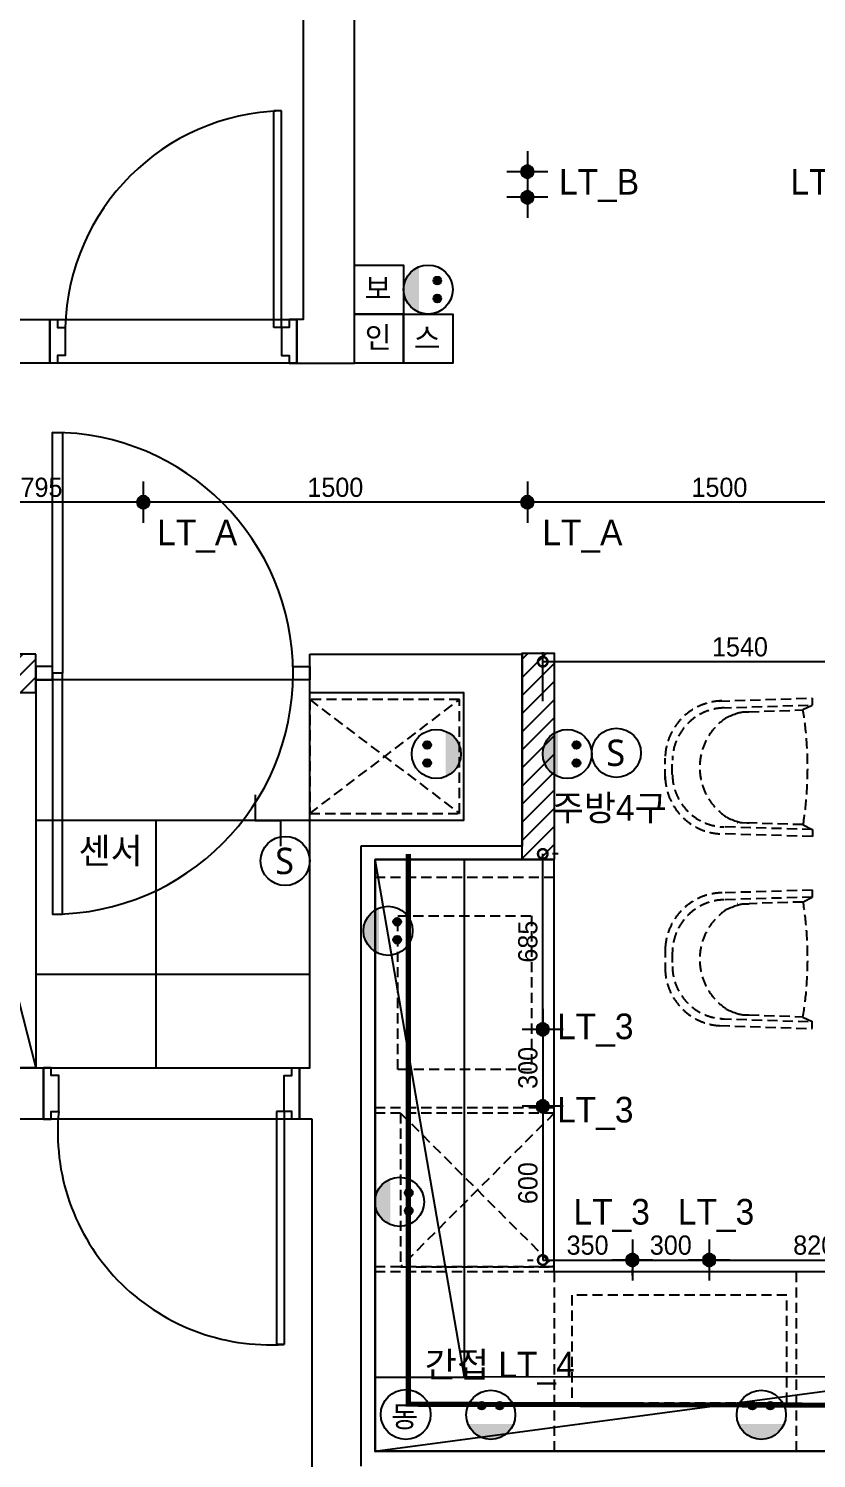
# Model space of a CAD drawing. Header units: inches. Extents: x 199882 to 277715, y -17863 to 11882.
# Drawn here: x 229005 to 232082, y 118 to 5698 of the extents above; entities that cross this region are included whole.
import ezdxf
from ezdxf.enums import TextEntityAlignment as Align

# ---------------------------------------------------------------- set-up
doc = ezdxf.new("R2010")
doc.units = ezdxf.units.IN
doc.header["$LTSCALE"] = 50
doc.header["$MEASUREMENT"] = 0
doc.linetypes.add('DH-HID2', pattern=[1.2, 0.8, -0.4])
doc.linetypes.add('HID', pattern=[2.5, 1.5, -1])
for name, color, linetype in [('03-WAL NEW', 3, 'Continuous'), ('04-WIN', 4, 'Continuous'), ('06-FUR', 6, 'Continuous'), ('06-LIGHT', 4, 'Continuous'), ('07-DIM WAL', 5, 'Continuous'), ('08-HAT', 8, 'Continuous'), ('CO-DOOR', 8, 'Continuous'), ('FU-FURM', 251, 'DH-HID2'), ('fur', 6, 'Continuous'), ('RC-LIGHT', 7, 'Continuous'), ('도면층2', 2, 'Continuous'), ('도면층4', 4, 'Continuous'), ('도면층5', 5, 'Continuous'), ('설비', 140, 'Continuous')]:
    doc.layers.add(name, color=color, linetype=linetype)
doc.styles.get("Standard").update_dxf_attribs({"font": 'txt.shx', "bigfont": 'whgtxt.shx'})
doc.styles.add('스타일1', font='HY울릉도M.TTF')
doc.styles.add('코레일둥고', font='Korail_Round_Gothic_Medium.ttf')
doc.dimstyles.new('30', dxfattribs={"dimscale": 30, "dimtxt": 2.5, "dimasz": 2.5, "dimexe": 1.25, "dimexo": 2, "dimtad": 1, "dimdec": 0, "dimtxsty": '스타일1', "dimblk": 'DOTSMALL', "dimcen": 2.5, "dimclrd": 1, "dimclre": 1, "dimclrt": 7, "dimadec": 0, "dimazin": 0, "dimtfac": 1, "dimtdec": 0, "dimtix": 1, "dimtmove": 0, "dimatfit": 3, "dimldrblk": 'DOTSMALL', "dimfxl": 0, "dimarcsym": 0})

# ---------------------------------------------------------------- blocks, each defined once
blk = doc.blocks.new('floor')
at = {"layer": '도면층2'}
for p, q in [((208603.3, 3257.3), (209433.3, 3257.3)), ((208603.3, 3107.3), (208603.3, 3257.3)), ((209433.3, 3257.3), (209433.3, 2507.3)), ((208603.3, 1642.3), (208603.3, 2607.3)), ((209433.3, 2507.3), (208803.3, 2507.3)), ((208803.3, 2507.3), (208803.3, 87.3)), ((208563.3, 1442.3), (208563.3, 1642.3)), ((208563.3, 1642.3), (208603.3, 1642.3)), ((208613.3, 1442.3), (208563.3, 1442.3)), ((208613.3, -1217.7), (208613.3, 1442.3))]:
    blk.add_line(p, q, dxfattribs=at)
for points in [[(208553.3, 4552.3), (208553.3, 4392.3), (208778.3, 4392.3), (208778.3, 7882.3), (209253.3, 7882.3), (209253.3, 8082.3), (208313.3, 8082.3), (208313.3, 7882.3), (208578.3, 7882.3), (208578.3, 4562.3), (208553.3, 4562.3)], [(206428.3, 7882.3), (205558.3, 7882.3), (205558.3, 4562.3), (207588.3, 4562.3), (207588.3, 4392.3), (205518.3, 4392.3), (205518.3, 2042.3), (206958.3, 2042.3), (206958.3, 3592.3), (207158.3, 3592.3), (207158.3, 1642.3), (207563.3, 1642.3), (207563.3, 1442.3), (206958.3, 1442.3)], [(208603.3, 3107.3), (209203.3, 3107.3), (209203.3, 2607.3), (208603.3, 2607.3)]]:
    blk.add_lwpolyline(points, dxfattribs=at)
at = {"layer": '도면층4'}
for p, q in [((208493.3, 5377.8), (208463.3, 5377.8)), ((208463.3, 4532.3), (208463.3, 5377.3)), ((208493.3, 4532.3), (208493.3, 5377.8)), ((207588.3, 4392.3), (207588.3, 4562.3)), ((207588.3, 4562.3), (208553.3, 4562.3)), ((207588.3, 4562.3), (207588.3, 4392.3)), ((208493.3, 4532.3), (208463.3, 4532.3)), ((208553.3, 4562.3), (208553.3, 4392.3)), ((208553.3, 4392.3), (207588.3, 4392.3)), ((207563.3, 1642.3), (208563.3, 1642.3)), ((207563.3, 1442.3), (207563.3, 1642.3)), ((208563.3, 1642.3), (208563.3, 1442.3)), ((208563.3, 1442.3), (208563.3, 1642.3)), ((208473.3, 1472.3), (208473.3, 562.8)), ((208503.3, 1472.3), (208473.3, 1472.3)), ((208503.3, 1472.3), (208503.3, 562.3)), ((208563.3, 1442.3), (207563.3, 1442.3)), ((208503.3, 562.3), (208473.3, 562.3))]:
    blk.add_line(p, q, dxfattribs=at)
for points in [[(207588.3, 4562.3), (207618.3, 4562.3), (207618.3, 4532.3), (207648.3, 4532.3), (207648.3, 4422.3), (207618.3, 4422.3), (207618.3, 4392.3), (207588.3, 4392.3), (207588.3, 4562.3)], [(208553.3, 4562.3), (208523.3, 4562.3), (208523.3, 4532.3), (208493.3, 4532.3), (208493.3, 4422.3), (208523.3, 4422.3), (208523.3, 4392.3), (208553.3, 4392.3), (208553.3, 4562.3)], [(207563.3, 1442.3), (207593.3, 1442.3), (207593.3, 1472.3), (207623.3, 1472.3), (207623.3, 1612.3), (207593.3, 1612.3), (207593.3, 1642.3), (207563.3, 1642.3), (207563.3, 1442.3)], [(208563.3, 1442.3), (208533.3, 1442.3), (208533.3, 1472.3), (208503.3, 1472.3), (208503.3, 1612.3), (208533.3, 1612.3), (208533.3, 1642.3), (208563.3, 1642.3), (208563.3, 1442.3)]]:
    blk.add_lwpolyline(points, dxfattribs=at)
at = {"layer": '도면층5'}
for centre, radius, start, end in [((208516.1, 4509.4), 868.1, 91.5057, 178.4943), ((208450.4, 1392.2), 831.1, 174.4709, 273.6438)]:
    blk.add_arc(centre, radius, start, end, dxfattribs=at)
blk = doc.blocks.new('CJSWJ')
at = {"layer": '03-WAL NEW'}
h = blk.add_hatch(dxfattribs=at)
h.set_pattern_fill('_USER', color=256, scale=50, angle=225, pattern_type=0)
h.set_pattern_definition([(225, (355869.5, 8451), (35.35534, -35.35534), [])])
h.paths.add_polyline_path([(229033.3, 3257.3), (228658.3, 3257.3), (228658.3, 3107.3), (229033.3, 3107.3)])
h = blk.add_hatch(dxfattribs=at)
h.set_pattern_fill('_USER', color=256, scale=50, angle=225, pattern_type=0)
h.set_pattern_definition([(225, (355964.5, 8484.206), (35.35534, -35.35534), [])])
h.paths.add_polyline_path([(231058.3, 2455.5), (230933.3, 2455.5), (230933.3, 3260.5), (231058.3, 3260.5)])
at = {"layer": '08-HAT'}
h = blk.add_hatch(dxfattribs=at)
h.set_pattern_fill('_USER', color=8, scale=600, double=1, pattern_type=0)
h.set_pattern_definition([(0, (230103.25, 2607.26), (0, 600), []), (90, (230103.25, 2607.26), (-600, 4e-14), [])])
h.paths.add_polyline_path([(230103.3, 2607.3), (229033.3, 2607.3), (229033.3, 1642.3), (230103.3, 1642.3)])
at = {"color": 8}
blk.add_line((230103.3, 2607.3), (229033.3, 2607.3), dxfattribs=at)
blk.add_lwpolyline([(229889.8, 2707.3), (229889.8, 2607.3), (229989.8, 2607.3), (229989.8, 2507.3)], dxfattribs=at)
at = {"layer": '03-WAL NEW'}
for points in [[(229033.3, 3257.3), (228658.3, 3257.3), (228658.3, 3107.3), (229033.3, 3107.3)], [(231058.3, 2455.5), (230933.3, 2455.5), (230933.3, 3260.5), (231058.3, 3260.5)]]:
    blk.add_lwpolyline(points, close=True, dxfattribs=at)
blk.add_lwpolyline([(232542.5, 845.8), (232542.5, 145.7), (230358.3, 145.7), (230358.3, 2455.5), (231058.3, 2455.5)], dxfattribs=at)
at = {"layer": '06-FUR', "color": 8}
for points in [[(228658.3, 3107.3), (229033.3, 3107.3), (229033.3, 1642.3), (228658.3, 1642.3), (228658.3, 3107.3), (229033.3, 1642.3)], [(230103.3, 3107.3), (230703.3, 3107.3), (230703.3, 2607.3), (230103.3, 2607.3)], [(232542.5, 145.8), (232542.5, 845.8), (231058.3, 845.6), (231058.3, 2455.5), (230938.3, 2455.5), (230938.3, 2455.5), (230358.3, 2455.5), (230358.3, 145.6), (232542.5, 145.8)], [(232542.5, 435.8), (230708.3, 435.6), (230708.3, 2455.5), (230358.3, 2455.5), (230358.3, 145.6), (232542.5, 145.8), (232542.5, 435.8), (230358.3, 145.6), (230358.3, 435.6), (230708.3, 435.6), (230358.3, 2455.5)]]:
    blk.add_lwpolyline(points, dxfattribs=at)
at = {"layer": '08-HAT', "color": 8}
blk.add_lwpolyline([(230103.3, 3156.3), (229033.3, 3156.3), (229033.3, 1642.3), (230103.3, 1642.3)], close=True, dxfattribs=at)
at = {"layer": 'CO-DOOR', "color": 8}
for points in [[(229138.3, 4122.3), (229138.3, 3182.3), (229098.3, 3182.3), (229098.3, 4122.3)], [(229138.3, 2242.3), (229138.3, 3182.3), (229098.3, 3182.3), (229098.3, 2242.3)]]:
    blk.add_lwpolyline(points, close=True, dxfattribs=at)
at = {"layer": 'FU-FURM', "color": 8}
for p, q in [((230103.3, 2634.8), (230688.3, 3079.8)), ((230103.3, 3079.8), (230688.3, 2634.8)), ((231703.4, 3073.7), (232065.4, 3085.3)), ((232065.4, 3085.3), (232065.5, 3058.3)), ((231710.4, 3046.9), (232065.5, 3058.3)), ((231735.8, 3011.9), (231740.8, 3014.2)), ((231740.8, 3014.2), (231746.2, 3016.6)), ((231746.2, 3016.6), (231751.8, 3018.9)), ((231751.8, 3018.9), (231757.4, 3021.1)), ((231757.4, 3021.1), (231762.9, 3023.1)), ((231762.9, 3023.1), (231768, 3024.9)), ((231768, 3024.9), (231772.7, 3026.5)), ((231772.7, 3026.5), (231776.9, 3027.7)), ((231776.9, 3027.7), (231780.8, 3028.8)), ((231780.8, 3028.8), (231784.4, 3029.6)), ((231784.4, 3029.6), (231787.9, 3030.2)), ((231787.9, 3030.2), (231791.2, 3030.8)), ((231791.2, 3030.8), (231794.6, 3031.2)), ((231794.6, 3031.2), (231814.7, 3031.6)), ((231814.7, 3031.6), (231818.4, 3032)), ((231818.4, 3032), (232029.5, 3039.1)), ((232029.5, 3040.2), (232065.5, 3058.3)), ((231731.3, 3009.5), (231735.8, 3011.9)), ((231491.2, 2767.9), (231491.1, 2850.8)), ((231518.2, 2787.1), (231518.1, 2843.6)), ((232066.1, 2572.3), (231708.5, 2582.9)), ((231731.8, 2620.2), (231736.3, 2617.9)), ((231736.3, 2617.9), (231741.3, 2615.6)), ((231741.3, 2615.6), (231746.7, 2613.2)), ((231746.7, 2613.2), (231752.3, 2611)), ((231752.3, 2611), (231757.9, 2608.8)), ((231757.9, 2608.8), (231763.4, 2606.8)), ((231763.4, 2606.8), (231768.5, 2605)), ((231768.5, 2605), (231773.3, 2603.4)), ((231773.3, 2603.4), (231777.4, 2602.2)), ((231777.4, 2602.2), (231781.3, 2601.1)), ((231781.3, 2601.1), (231784.9, 2600.3)), ((231784.9, 2600.3), (231788.4, 2599.7)), ((231788.4, 2599.7), (231791.7, 2599.2)), ((231791.7, 2599.2), (231811.8, 2598.7)), ((231811.8, 2598.7), (231815.2, 2598.3)), ((231815.2, 2598.3), (231818.9, 2598)), ((232030.1, 2591.4), (231818.9, 2598)), ((232030.1, 2590.2), (232066.1, 2572.3)), ((232066.1, 2572.3), (232066.1, 2545.3)), ((232066.1, 2545.3), (231715.3, 2555.6)), ((231058.3, 2385.6), (230358.3, 2385.6)), ((232066.1, 2308.6), (231708.5, 2298.1)), ((232066.1, 2335.6), (231715.3, 2325.3)), ((232030.1, 2289.5), (231818.9, 2283)), ((232030.1, 2290.7), (232066.1, 2308.6)), ((232066.1, 2308.6), (232066.1, 2335.6)), ((231731.8, 2260.7), (231736.3, 2263)), ((231736.3, 2263), (231741.3, 2265.3)), ((231741.3, 2265.3), (231746.7, 2267.7)), ((231746.7, 2267.7), (231752.3, 2270)), ((231752.3, 2270), (231757.9, 2272.1)), ((231757.9, 2272.1), (231763.4, 2274.2)), ((231763.4, 2274.2), (231768.5, 2276)), ((231768.5, 2276), (231773.3, 2277.5)), ((231773.3, 2277.5), (231777.4, 2278.8)), ((231777.4, 2278.8), (231781.3, 2279.8)), ((231781.3, 2279.8), (231784.9, 2280.6)), ((231784.9, 2280.6), (231788.4, 2281.2)), ((231788.4, 2281.2), (231791.7, 2281.8)), ((231791.7, 2281.8), (231811.8, 2282.2)), ((231811.8, 2282.2), (231815.2, 2282.6)), ((231815.2, 2282.6), (231818.9, 2283)), ((231491.2, 2113), (231491.1, 2030.1)), ((231518.2, 2093.8), (231518.1, 2037.4)), ((231731.3, 1871.4), (231735.8, 1869.1)), ((231735.8, 1869.1), (231740.8, 1866.7)), ((231740.8, 1866.7), (231746.2, 1864.4)), ((231746.2, 1864.4), (231751.8, 1862.1)), ((231751.8, 1862.1), (231757.4, 1859.9)), ((231757.4, 1859.9), (231762.9, 1857.8)), ((231762.9, 1857.8), (231768, 1856)), ((231768, 1856), (231772.7, 1854.5)), ((231772.7, 1854.5), (231776.9, 1853.2)), ((231776.9, 1853.2), (231780.8, 1852.2)), ((231780.8, 1852.2), (231784.4, 1851.4)), ((231784.4, 1851.4), (231787.9, 1850.7)), ((231787.9, 1850.7), (231791.2, 1850.2)), ((231791.2, 1850.2), (231794.6, 1849.7)), ((231794.6, 1849.7), (231814.7, 1849.3)), ((231814.7, 1849.3), (231818.4, 1848.9)), ((231818.4, 1848.9), (232029.5, 1841.8)), ((231703.4, 1807.2), (232065.4, 1795.6)), ((231710.4, 1834), (232065.5, 1822.6)), ((232029.5, 1840.7), (232065.5, 1822.6)), ((232065.4, 1795.6), (232065.5, 1822.6)), ((231058.3, 1485.6), (230358.3, 1485.6)), ((231058.3, 1465.6), (230358.3, 1465.6)), ((230458.3, 1465.6), (231058.3, 865.6)), ((231058.3, 1465.6), (230458.3, 865.6)), ((231058.3, 865.6), (230358.3, 865.6)), ((231058.3, 845.6), (230358.3, 845.6)), ((231058.3, 845.6), (231058.3, 145.6)), ((232003.3, 845.6), (232003.3, 145.6))]:
    blk.add_line(p, q, dxfattribs=at)
for points in [[(230688.3, 2634.8), (230688.3, 3079.8), (230103.3, 3079.8), (230103.3, 2634.8)], [(230447.3, 1635.6), (230447.3, 2235.6), (230969.3, 2235.6), (230969.3, 1635.6)], [(230458.3, 865.6), (231058.3, 865.6), (231058.3, 1465.6), (230458.3, 1465.6)], [(231967, 754.9), (231127, 754.9), (231127, 334.9), (231967, 334.9)]]:
    blk.add_lwpolyline(points, close=True, dxfattribs=at)
for centre, radius, start, end in [((231718.3, 2847.3), 227.2, 91.3567, 179.233), ((231726.1, 2840.6), 206.6, 91.3565, 179.233), ((231858.5, 2815), 232.4, 111.67, 111.7928), ((230632.5, 2813.5), 1415.3, 350.923, 9.219), ((231858.5, 2815), 232.4, 123.195, 236.947), ((231718.4, 2782.5), 227.2, 180.9092, 268.785), ((231726.1, 2789.2), 206.6, 180.9092, 268.785), ((231858.5, 2815), 232.4, 248.349, 248.472), ((231718.4, 2098.5), 227.2, 91.215, 179.0908), ((231726.1, 2091.7), 206.6, 91.215, 179.0908), ((230632.5, 2067.4), 1415.3, 350.781, 9.077), ((231858.5, 2065.9), 232.4, 123.053, 236.805), ((231858.5, 2065.9), 232.4, 111.528, 111.651), ((231718.3, 2033.6), 227.2, 180.767, 268.6433), ((231726.1, 2040.4), 206.6, 180.767, 268.6435), ((231858.5, 2065.9), 232.4, 248.2072, 248.33)]:
    blk.add_arc(centre, radius, start, end, dxfattribs=at)
at = {"layer": 'fur', "color": 8}
for points in [[(229033.3, 3156.3), (229098.3, 3156.3), (229098.3, 3208.3), (229033.3, 3208.3)], [(230103.3, 3156.3), (230038.3, 3156.3), (230038.3, 3208.3), (230103.3, 3208.3)]]:
    blk.add_lwpolyline(points, close=True, dxfattribs=at)
blk.add_arc((229098.3, 3182.3), 940, 270, 90, dxfattribs=at)
at = {"layer": '04-WIN'}
blk.add_blockref('floor', (21500, 0), dxfattribs=at)
blk = doc.blocks.new('egoo')
at = {"layer": '설비'}
h = blk.add_hatch(color=140, dxfattribs=at)
edge = h.paths.add_edge_path()
edge.add_arc((1015645.3, 443433.7), 22.3, 0, 360)
h = blk.add_hatch(color=140, dxfattribs=at)
edge = h.paths.add_edge_path()
edge.add_arc((1015747.7, 443433.7), 22.3, 0, 360)
h = blk.add_hatch(color=140, dxfattribs=at)
edge = h.paths.add_edge_path()
edge.add_line((1015826.3, 443329.1), (1015566.6, 443329.1))
edge.add_ellipse((1015696.5, 443381.5), major_axis=(99, 99), ratio=1, start_angle=156.95778, end_angle=293.04222)
at = {"layer": '설비', "color": 140}
for centre, radius in [((1015696.5, 443381.5), 140), ((1015645.3, 443433.7), 22.3), ((1015747.7, 443433.7), 22.3)]:
    blk.add_circle(centre, radius, dxfattribs=at)
blk = doc.blocks.new('swich')
at = {"layer": '설비', "color": 140}
blk.add_circle((372828.6, -86554.1), 84, dxfattribs=at)
at = {"layer": '설비', "color": 140, "insert": (372858.7, -86509.1), "char_height": 90, "width": 143.497, "attachment_point": 3}
blk.add_mtext('{\\fMalgun Gothic|b0|i0|c129|p50;S}', dxfattribs=at)
blk = doc.blocks.new('1')
at = {"linetype": 'Continuous'}
h = blk.add_hatch(color=4, dxfattribs=at)
h.dxf.hatch_style = 1
edge = h.paths.add_edge_path()
edge.add_arc((11539653.5, -14273503.8), 37.5, 0, 360)
at = {"color": 1, "linetype": 'Continuous'}
for p, q in [((11539653.5, -14273637.1), (11539653.5, -14273370.5)), ((11539520.2, -14273503.8), (11539786.8, -14273503.8))]:
    blk.add_line(p, q, dxfattribs=at)
at = {"color": 4, "linetype": 'Continuous'}
for radius in [41.5, 37.5]:
    blk.add_circle((11539653.5, -14273503.8), radius, dxfattribs=at)
blk = doc.blocks.new('_DOTSMALL')
at = {"color": 0, "linetype": 'ByBlock', "const_width": 0.5}
blk.add_lwpolyline([(-0.0625, 0, 1), (0.0625, 0, 1)], format="xyb", close=True, dxfattribs=at)
blk = doc.blocks.new('*D111')
at = {"layer": '07-DIM WAL', "color": 1, "lineweight": -2}
for p, q in [((230953.3, 3909.8), (230953.3, 3887.3)), ((232453.3, 3849.8), (230953.3, 3849.8)), ((232453.3, 3789.8), (232453.3, 3812.3))]:
    blk.add_line(p, q, dxfattribs=at)
at = {"layer": 'Defpoints', "color": 0}
for p in [(230953.3, 3849.8), (230953.3, 3849.8), (232453.3, 3849.8)]:
    blk.add_point(p, dxfattribs=at)
at = {"layer": '07-DIM WAL', "color": 1, "lineweight": -2, "xscale": 75, "yscale": 75, "zscale": 75, "rotation": 180}
blk.add_blockref('_DOTSMALL', (230953.3, 3849.8), dxfattribs=at)
at = {"layer": '07-DIM WAL', "color": 1, "lineweight": -2, "xscale": 75, "yscale": 75, "zscale": 75}
blk.add_blockref('_DOTSMALL', (232453.3, 3849.8), dxfattribs=at)
at = {"layer": '07-DIM WAL', "color": 7, "insert": (231703.3, 3907.5), "char_height": 75, "attachment_point": 5, "style": '스타일1'}
blk.add_mtext('1500', dxfattribs=at)
blk = doc.blocks.new('*D112')
at = {"layer": '07-DIM WAL', "color": 1, "lineweight": -2}
for p, q in [((229453.3, 3909.8), (229453.3, 3887.3)), ((230953.3, 3909.8), (230953.3, 3887.3)), ((230953.3, 3849.8), (229453.3, 3849.8))]:
    blk.add_line(p, q, dxfattribs=at)
at = {"layer": 'Defpoints', "color": 0}
for p in [(229453.3, 3849.8), (229453.3, 3849.8), (230953.3, 3849.8)]:
    blk.add_point(p, dxfattribs=at)
at = {"layer": '07-DIM WAL', "color": 1, "lineweight": -2, "xscale": 75, "yscale": 75, "zscale": 75, "rotation": 180}
blk.add_blockref('_DOTSMALL', (229453.3, 3849.8), dxfattribs=at)
at = {"layer": '07-DIM WAL', "color": 1, "lineweight": -2, "xscale": 75, "yscale": 75, "zscale": 75}
blk.add_blockref('_DOTSMALL', (230953.3, 3849.8), dxfattribs=at)
at = {"layer": '07-DIM WAL', "color": 7, "insert": (230203.3, 3907.5), "char_height": 75, "attachment_point": 5, "style": '스타일1'}
blk.add_mtext('1500', dxfattribs=at)
blk = doc.blocks.new('*D113')
at = {"layer": '07-DIM WAL', "color": 1, "lineweight": -2}
for p, q in [((228658.3, 3909.8), (228658.3, 3887.3)), ((229453.3, 3909.8), (229453.3, 3887.3)), ((229453.3, 3849.8), (228658.3, 3849.8))]:
    blk.add_line(p, q, dxfattribs=at)
at = {"layer": 'Defpoints', "color": 0}
for p in [(228658.3, 3849.8), (228658.3, 3849.8), (229453.3, 3849.8)]:
    blk.add_point(p, dxfattribs=at)
at = {"layer": '07-DIM WAL', "color": 1, "lineweight": -2, "xscale": 75, "yscale": 75, "zscale": 75, "rotation": 180}
blk.add_blockref('_DOTSMALL', (228658.3, 3849.8), dxfattribs=at)
at = {"layer": '07-DIM WAL', "color": 1, "lineweight": -2, "xscale": 75, "yscale": 75, "zscale": 75}
blk.add_blockref('_DOTSMALL', (229453.3, 3849.8), dxfattribs=at)
at = {"layer": '07-DIM WAL', "color": 7, "insert": (229055.8, 3907.5), "char_height": 75, "attachment_point": 5, "style": '스타일1'}
blk.add_mtext('795', dxfattribs=at)
blk = doc.blocks.new('*D144')
at = {"layer": '07-DIM WAL', "color": 1, "lineweight": -2}
for p, q in [((231013.3, 1792.3), (231013.3, 1492.3)), ((231073.3, 1792.3), (231050.8, 1792.3)), ((231073.3, 1492.3), (231050.8, 1492.3))]:
    blk.add_line(p, q, dxfattribs=at)
at = {"layer": 'Defpoints', "color": 0}
for p in [(231013.3, 1792.3), (231013.3, 1492.3), (231013.3, 1492.3)]:
    blk.add_point(p, dxfattribs=at)
at = {"layer": '07-DIM WAL', "color": 1, "lineweight": -2, "xscale": 75, "yscale": 75, "zscale": 75}
for p, rotation in [((231013.3, 1792.3), 90), ((231013.3, 1492.3), 270)]:
    blk.add_blockref('_DOTSMALL', p, dxfattribs=dict(at, rotation=rotation))
at = {"layer": '07-DIM WAL', "color": 7, "insert": (230955.5, 1642.3), "char_height": 75, "attachment_point": 5, "rotation": 90, "style": '스타일1'}
blk.add_mtext('300', dxfattribs=at)
blk = doc.blocks.new('*D145')
at = {"layer": '07-DIM WAL', "color": 1, "lineweight": -2}
for p, q in [((230953.3, 1492.3), (230975.8, 1492.3)), ((231013.3, 1492.3), (231013.3, 892.3)), ((230953.3, 892.3), (230975.8, 892.3))]:
    blk.add_line(p, q, dxfattribs=at)
at = {"layer": 'Defpoints', "color": 0}
for p in [(231013.3, 1492.3), (231013.3, 892.3), (231013.3, 892.3)]:
    blk.add_point(p, dxfattribs=at)
at = {"layer": '07-DIM WAL', "color": 1, "lineweight": -2, "xscale": 75, "yscale": 75, "zscale": 75}
for p, rotation in [((231013.3, 1492.3), 90), ((231013.3, 892.3), 270)]:
    blk.add_blockref('_DOTSMALL', p, dxfattribs=dict(at, rotation=rotation))
at = {"layer": '07-DIM WAL', "color": 7, "insert": (230955.5, 1192.3), "char_height": 75, "attachment_point": 5, "rotation": 90, "style": '스타일1'}
blk.add_mtext('600', dxfattribs=at)
blk = doc.blocks.new('*D146')
at = {"layer": '07-DIM WAL', "color": 1, "lineweight": -2}
for p, q in [((231013.3, 952.3), (231013.3, 929.8)), ((231013.3, 892.3), (231363.3, 892.3)), ((231363.3, 832.3), (231363.3, 854.8))]:
    blk.add_line(p, q, dxfattribs=at)
at = {"layer": 'Defpoints', "color": 0}
for p in [(231013.3, 892.3), (231363.3, 892.3), (231363.3, 892.3)]:
    blk.add_point(p, dxfattribs=at)
at = {"layer": '07-DIM WAL', "color": 1, "lineweight": -2, "xscale": 75, "yscale": 75, "zscale": 75, "rotation": 180}
blk.add_blockref('_DOTSMALL', (231013.3, 892.3), dxfattribs=at)
at = {"layer": '07-DIM WAL', "color": 1, "lineweight": -2, "xscale": 75, "yscale": 75, "zscale": 75}
blk.add_blockref('_DOTSMALL', (231363.3, 892.3), dxfattribs=at)
at = {"layer": '07-DIM WAL', "color": 7, "insert": (231188.3, 950), "char_height": 75, "attachment_point": 5, "style": '스타일1'}
blk.add_mtext('350', dxfattribs=at)
blk = doc.blocks.new('*D147')
at = {"layer": '07-DIM WAL', "color": 1, "lineweight": -2}
for p, q in [((231663.3, 952.3), (231663.3, 929.8)), ((231363.3, 892.3), (231663.3, 892.3)), ((231363.3, 832.3), (231363.3, 854.8))]:
    blk.add_line(p, q, dxfattribs=at)
at = {"layer": 'Defpoints', "color": 0}
for p in [(231363.3, 892.3), (231663.3, 892.3), (231663.3, 892.3)]:
    blk.add_point(p, dxfattribs=at)
at = {"layer": '07-DIM WAL', "color": 1, "lineweight": -2, "xscale": 75, "yscale": 75, "zscale": 75, "rotation": 180}
blk.add_blockref('_DOTSMALL', (231363.3, 892.3), dxfattribs=at)
at = {"layer": '07-DIM WAL', "color": 1, "lineweight": -2, "xscale": 75, "yscale": 75, "zscale": 75}
blk.add_blockref('_DOTSMALL', (231663.3, 892.3), dxfattribs=at)
at = {"layer": '07-DIM WAL', "color": 7, "insert": (231513.3, 950), "char_height": 75, "attachment_point": 5, "style": '스타일1'}
blk.add_mtext('300', dxfattribs=at)
blk = doc.blocks.new('*D148')
at = {"layer": '07-DIM WAL', "color": 1, "lineweight": -2}
for p, q in [((231663.3, 952.3), (231663.3, 929.8)), ((232483.3, 952.3), (232483.3, 929.8)), ((231663.3, 892.3), (232483.3, 892.3))]:
    blk.add_line(p, q, dxfattribs=at)
at = {"layer": 'Defpoints', "color": 0}
for p in [(231663.3, 892.3), (232483.3, 892.3), (232483.3, 892.3)]:
    blk.add_point(p, dxfattribs=at)
at = {"layer": '07-DIM WAL', "color": 1, "lineweight": -2, "xscale": 75, "yscale": 75, "zscale": 75, "rotation": 180}
blk.add_blockref('_DOTSMALL', (231663.3, 892.3), dxfattribs=at)
at = {"layer": '07-DIM WAL', "color": 1, "lineweight": -2, "xscale": 75, "yscale": 75, "zscale": 75}
blk.add_blockref('_DOTSMALL', (232483.3, 892.3), dxfattribs=at)
at = {"layer": '07-DIM WAL', "color": 7, "insert": (232073.3, 950.1), "char_height": 75, "attachment_point": 5, "style": '스타일1'}
blk.add_mtext('820', dxfattribs=at)
blk = doc.blocks.new('*D149')
at = {"layer": '07-DIM WAL', "color": 1, "lineweight": -2}
for p, q in [((231013.3, 1792.3), (231013.3, 2477.3)), ((231073.3, 2477.3), (231050.8, 2477.3)), ((231073.3, 1792.3), (231050.8, 1792.3))]:
    blk.add_line(p, q, dxfattribs=at)
at = {"layer": 'Defpoints', "color": 0}
for p in [(231013.3, 2477.3), (231013.3, 2477.3), (231013.3, 1792.3)]:
    blk.add_point(p, dxfattribs=at)
at = {"layer": '07-DIM WAL', "color": 1, "lineweight": -2, "xscale": 75, "yscale": 75, "zscale": 75}
for p, rotation in [((231013.3, 2477.3), 90), ((231013.3, 1792.3), 270)]:
    blk.add_blockref('_DOTSMALL', p, dxfattribs=dict(at, rotation=rotation))
at = {"layer": '07-DIM WAL', "color": 7, "insert": (230955.4, 2134.8), "char_height": 75, "attachment_point": 5, "rotation": 90, "style": '스타일1'}
blk.add_mtext('685', dxfattribs=at)
blk = doc.blocks.new('*D187')
at = {"layer": '07-DIM WAL', "color": 1, "lineweight": -2}
for p, q in [((231013.3, 3074), (231013.3, 3264.8)), ((232553.3, 3074), (232553.3, 3264.8)), ((232553.3, 3227.3), (231013.3, 3227.3))]:
    blk.add_line(p, q, dxfattribs=at)
at = {"layer": 'Defpoints', "color": 0}
for p in [(231013.3, 3227.3), (231013.3, 3014), (232553.3, 3014)]:
    blk.add_point(p, dxfattribs=at)
at = {"layer": '07-DIM WAL', "color": 1, "lineweight": -2, "xscale": 75, "yscale": 75, "zscale": 75, "rotation": 180}
blk.add_blockref('_DOTSMALL', (231013.3, 3227.3), dxfattribs=at)
at = {"layer": '07-DIM WAL', "color": 1, "lineweight": -2, "xscale": 75, "yscale": 75, "zscale": 75}
blk.add_blockref('_DOTSMALL', (232553.3, 3227.3), dxfattribs=at)
at = {"layer": '07-DIM WAL', "color": 7, "insert": (231783.3, 3285), "char_height": 75, "attachment_point": 5, "style": '스타일1'}
blk.add_mtext('1540', dxfattribs=at)

msp = doc.modelspace()

# ---------------------------------------------------------------- hatches: boundary and pattern name
at = {"layer": '설비'}
h = msp.add_hatch(color=10, dxfattribs=at)
edge = h.paths.add_edge_path()
edge.add_arc((230561.9, 2902.3), 15.3, 0, 360)
h = msp.add_hatch(color=10, dxfattribs=at)
edge = h.paths.add_edge_path()
edge.add_line((230633.5, 2956.1), (230633.5, 2778.4))
edge.add_ellipse((230597.7, 2867.3), major_axis=(-67.8, 67.8), ratio=1, start_angle=156.9578, end_angle=293.0422)
h = msp.add_hatch(color=10, dxfattribs=at)
edge = h.paths.add_edge_path()
edge.add_line((231073.3, 2956.1), (231073.3, 2778.4))
edge.add_ellipse((231109.1, 2867.3), major_axis=(67.8, 67.8), ratio=1, start_angle=66.9578, end_angle=203.0422, ccw=False)
h = msp.add_hatch(color=10, dxfattribs=at)
edge = h.paths.add_edge_path()
edge.add_arc((231144.9, 2902.3), 15.3, 0, 360)
h = msp.add_hatch(color=10, dxfattribs=at)
edge = h.paths.add_edge_path()
edge.add_arc((230561.9, 2832.2), 15.3, 0, 360)
h = msp.add_hatch(color=10, dxfattribs=at)
edge = h.paths.add_edge_path()
edge.add_arc((231144.9, 2832.2), 15.3, 0, 360)
h = msp.add_hatch(color=10, dxfattribs=at)
edge = h.paths.add_edge_path()
edge.add_line((230418.3, 1208.4), (230418.3, 1030.6))
edge.add_ellipse((230454.1, 1119.5), major_axis=(67.8, 67.8), ratio=1, start_angle=66.9578, end_angle=203.0422, ccw=False)
h = msp.add_hatch(color=10, dxfattribs=at)
edge = h.paths.add_edge_path()
edge.add_arc((230489.9, 1154.5), 15.3, 0, 360)
h = msp.add_hatch(color=10, dxfattribs=at)
edge = h.paths.add_edge_path()
edge.add_arc((230489.9, 1084.5), 15.3, 0, 360)

# ---------------------------------------------------------------- linework, layer by layer
at = {"layer": '06-LIGHT', "color": 10, "linetype": 'HID', "const_width": 20}
msp.add_lwpolyline([(230488.3, 2477.3), (230488.3, 329.4), (232481.1, 325.3)], dxfattribs=at)
at = {"layer": 'RC-LIGHT', "color": 140}
for points in [[(230278.3, 4775.6), (230469.9, 4775.6), (230469.9, 4583.9), (230278.3, 4583.9)], [(230278.3, 4583.9), (230469.9, 4583.9), (230469.9, 4392.3), (230278.3, 4392.3)], [(230469.9, 4583.9), (230661.6, 4583.9), (230661.6, 4392.3), (230469.9, 4392.3)]]:
    msp.add_lwpolyline(points, close=True, dxfattribs=at)
at = {"layer": '설비', "color": 10}
for centre, radius in [((230597.7, 2867.3), 95.8), ((231109.1, 2867.3), 95.8), ((231300.6, 2871.9), 95.8), ((230561.9, 2902.3), 15.3), ((231144.9, 2902.3), 15.3), ((230561.9, 2832.2), 15.3), ((231144.9, 2832.2), 15.3), ((230454.1, 1119.5), 95.8), ((230489.9, 1154.5), 15.3), ((230489.9, 1084.5), 15.3)]:
    msp.add_circle(centre, radius, dxfattribs=at)
at = {"layer": '설비', "color": 140}
msp.add_circle((230478.1, 289.5), 97.2, dxfattribs=at)

# ---------------------------------------------------------------- block references
at = {"layer": '08-HAT'}
msp.add_blockref('CJSWJ', (0, 0), dxfattribs=at)
at = {"layer": 'RC-LIGHT', "xscale": -0.6024096385271789, "yscale": 0.6024096385271789, "zscale": 0.6024096385271789, "rotation": 90}
for p in [(-8367543, 6956738.3), (-8367543, 6956638.3), (-8369043, 6955448.3), (-8367543, 6955448.3), (-8367483, 6953390.8), (-8367483, 6953090.8), (-8367133, 6952490.8), (-8366833, 6952490.8)]:
    msp.add_blockref('1', p, dxfattribs=at)
at = {"layer": 'RC-LIGHT', "color": 140, "xscale": 0.6845238224412213, "yscale": 0.6845238224412213, "zscale": 0.6845238224412213, "rotation": 270}
for p in [(-72939.4, 699948.2), (-73096.1, 697445.7)]:
    msp.add_blockref('egoo', p, dxfattribs=at)
at = {"layer": 'RC-LIGHT', "color": 140, "xscale": 0.6845238224412213, "yscale": 0.6845238224412213, "zscale": 0.6845238224412213}
for p in [(-464458.3, -303217.1), (-463401.7, -303217.1)]:
    msp.add_blockref('egoo', p, dxfattribs=at)
at = {"layer": '설비', "color": 140, "xscale": 1.140873015873041, "yscale": 1.140873015873041, "zscale": 1.140873015873041}
msp.add_blockref('swich', (-195342.7, 101197), dxfattribs=at)

# ---------------------------------------------------------------- texts
at = {"layer": 'RC-LIGHT', "color": 140, "style": '코레일둥고'}
for s, p in [('보', (230318, 4725.7)), ('인', (230318, 4534.7)), ('스', (230509.7, 4531.8))]:
    msp.add_text(s, height=83.3, dxfattribs=at).set_placement(p, align=Align.TOP_LEFT)
at = {"layer": 'RC-LIGHT', "color": 140, "insert": (230526.4, 231.3), "char_height": 83.333, "width": 191.417, "attachment_point": 9, "style": '코레일둥고'}
msp.add_mtext('{\\fMalgun Gothic|b0|i0|c129|p50;동}', dxfattribs=at)
at = {"layer": '설비', "color": 30, "style": '코레일둥고'}
for s, p in [('LT_B', (231076.9, 5150.3)), ('LT_C', (231981.2, 5150.3)), ('LT_A', (229507.6, 3782.2)), ('LT_A', (231011.7, 3782.2)), ('주방4구', (231048.3, 2706.8)), ('센서', (229200.3, 2539.4)), ('LT_3', (231069.3, 1854.2)), ('LT_3', (231069.3, 1529.1)), ('LT_3', (231133.4, 1130.6)), ('LT_3', (231540.9, 1130.6)), ('간접 LT_4', (230552.6, 534.1))]:
    msp.add_text(s, height=100, dxfattribs=at).set_placement(p, align=Align.TOP_LEFT)
at = {"layer": '설비', "color": 10, "insert": (231335, 2923.3), "char_height": 102.679, "width": 163.712, "attachment_point": 3}
msp.add_mtext('{\\fMalgun Gothic|b0|i0|c129|p50;S}', dxfattribs=at)

# ---------------------------------------------------------------- dimensions: what is measured, and where the dimension line sits
at = {"layer": '07-DIM WAL'}
for base, p1, p2, picture, middle in [((228658.3, 3849.8), (229453.3, 3849.8), (228658.3, 3849.8), '*D113', (229055.8, 3907.5)), ((229453.3, 3849.8), (230953.3, 3849.8), (229453.3, 3849.8), '*D112', (230203.3, 3907.5)), ((230953.3, 3849.8), (232453.3, 3849.8), (230953.3, 3849.8), '*D111', (231703.3, 3907.5)), ((231013.3, 3227.3), (232553.3, 3014), (231013.3, 3014), '*D187', (231783.3, 3285)), ((231363.3, 892.3), (231013.3, 892.3), (231363.3, 892.3), '*D146', (231188.3, 950)), ((231663.3, 892.3), (231363.3, 892.3), (231663.3, 892.3), '*D147', (231513.3, 950)), ((232483.3, 892.3), (231663.3, 892.3), (232483.3, 892.3), '*D148', (232073.3, 950.1))]:
    dim = msp.add_linear_dim(base=base, p1=p1, p2=p2, dimstyle='30', dxfattribs=at)
    dim.commit()
    dim.dimension.update_dxf_attribs({"geometry": picture, "text_midpoint": middle})
for base, p1, p2, picture, middle in [((231013.3, 2477.3), (231013.3, 1792.3), (231013.3, 2477.3), '*D149', (230955.4, 2134.8)), ((231013.3, 1492.3), (231013.3, 1792.3), (231013.3, 1492.3), '*D144', (230955.5, 1642.3)), ((231013.3, 892.3), (231013.3, 1492.3), (231013.3, 892.3), '*D145', (230955.5, 1192.3))]:
    dim = msp.add_linear_dim(base=base, p1=p1, p2=p2, angle=90, dimstyle='30', dxfattribs=at)
    dim.commit()
    dim.dimension.update_dxf_attribs({"geometry": picture, "text_midpoint": middle})

doc.saveas('drawing.dxf')
